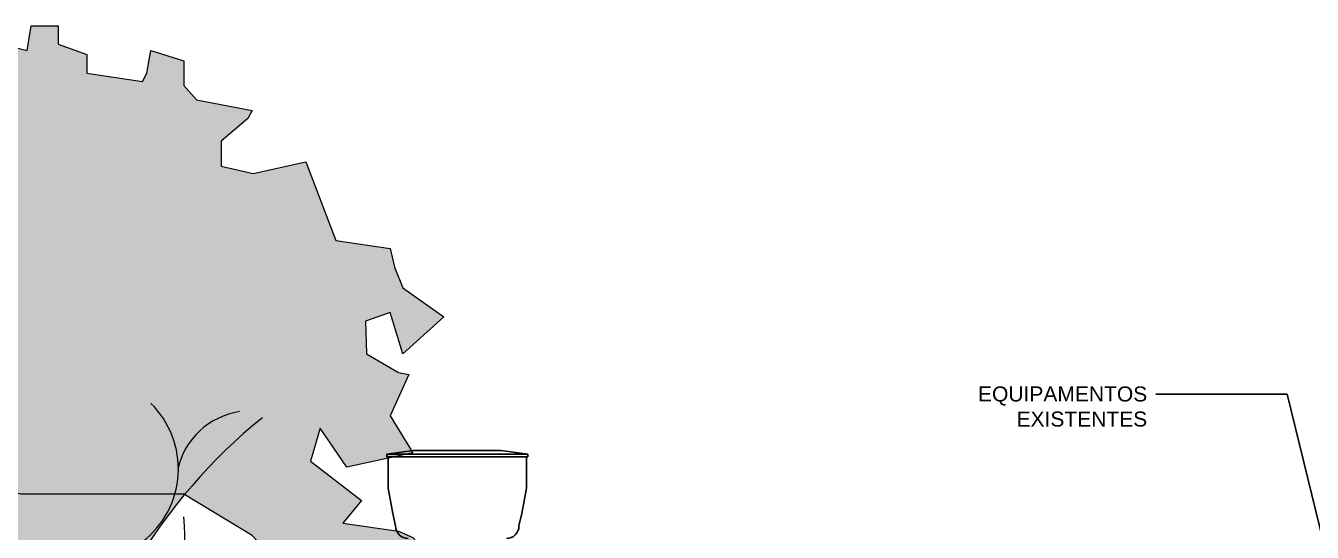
# Model space of a CAD drawing. Header units: metres. Extents: x 2304 to 3408, y 318 to 588.
# Drawn here: x 2800.78 to 2814.47, y 368.4 to 373.79 of the extents above; entities that cross this region are included whole.
import ezdxf
from ezdxf import colors
from ezdxf.entities.mleader import LeaderData, LeaderLine
from ezdxf.math import Vec2, Vec3

# ---------------------------------------------------------------- set-up
doc = ezdxf.new("R2010")
doc.units = ezdxf.units.M
doc.header["$LTSCALE"] = 5.5
doc.header["$MEASUREMENT"] = 0
doc.layers.add('LOUÇAS', color=7, linetype='Continuous')
doc.layers.add('TXT ESPECIFICAÇÕES', color=7, linetype='Continuous')
doc.layers.add('VEGETAÇÃO', color=76, linetype='Continuous', lineweight=5)
doc.styles.get("Standard").update_dxf_attribs({"font": 'arial.ttf'})

# ---------------------------------------------------------------- blocks, each defined once
blk = doc.blocks.new('Arvore 03')
at = {"true_color": 0xb3ff66}
h = blk.add_hatch(dxfattribs=at)
h.set_pattern_fill('DOTS,_O', color=71, scale=50, double=1)
h.set_pattern_definition([(0, (-129.064410199353, -209.7768664857099), (1.5625, 3.125), [0, -3.125])])
h.paths.add_polyline_path([(61.90725368907334, -164.8564839194038, -0.0605155404796672), (96.77739427451428, -139.8781307845028, -0.092116655104748), (84.35227483345275, -169.5720230265578, 0.0905017749878128), (48.90681679077429, -209.7768664857099, 0.3272222479525413), (-51.26787597005731, -87.57735951347809), (-61.93424694670829, -85.21802665034014), (-63.65688685682834, -74.84689842633817), (-92.32875130025786, -72.55598772287159), (-89.70477566460613, -62.06776769004131), (-89.70477566460613, -55.0756210014879), (-117.6938491115288, -69.93393271466084), (-127.3150931089185, -73.43000605893941), (-129.064410199353, -57.69767600969497), (-101.9499952976475, -52.45356599328261), (-101.9499952976476, -35.84721760797038), (-92.32875130025788, -31.4771259276222), (-66.96365348898689, 0.861552506932652), (-78.33421457681108, 18.34191922831269), (-95.82738548112684, 18.34191922831269), (-92.32875130025786, 21.83799257259125), (-87.95545857417163, 21.83799257259125), (-76.58489748637658, 25.33406591686617), (-66.96365348898689, 25.33406591686617), (-54.06579876161413, 28.02399411103397), (-51.21979967507649, 40.19237763004094), (-29.35333604467451, 40.19237763004094), (-34.33460244719754, 47.26885731497168), (-35.47594586119522, 58.54676268749063), (-31.10265313510895, 59.42078102356208), (-16.46207839113777, 58.52091523926356), (-13.60948223076412, 63.79087270390482), (-13.60948223076411, 71.65703772852976), (20.68664092864492, 70.69997200828948), (16.12890830659305, 83.01927609742424), (13.50493267094135, 88.26338611384017), (21.37685957789654, 87.38936777777235), (31.87276212047436, 84.76731276956345), (33.62207921090885, 95.25553280239365), (44.99264029873302, 95.25553280239365), (44.99264029873302, 87.38936777777235), (57.23785993177444, 83.01927609742415), (57.23785993177444, 75.15311107280468), (80.85364065261092, 71.65703772852977), (82.6029577430454, 75.15311107280466), (84.35227483347988, 84.76731276956343), (98.3468115569558, 80.39722108921887), (98.34681155695579, 69.90900105638863), (103.6418154216662, 63.82261999000185), (127.2105435490957, 59.42078102356208), (125.4612264586613, 55.92470767928355), (114.0906653708371, 46.31050598252295), (114.0906653708371, 35.82228594969638), (127.6812319462309, 32.69899871549836), (149.9516657247441, 37.57032262183384), (162.7035534918832, 4.277145135725732), (185.812666078622, 0.8615525069326324), (187.5619831690564, -7.004612517688667), (191.0606173499254, -15.7447958783814), (208.5537882542412, -27.98105258334908), (191.0606173499254, -43.71338263259165), (185.812666078622, -26.23301591120982), (175.3553490874183, -29.90522172414785), (175.7375395890267, -43.74877442267825), (189.311300259491, -51.57954765721117), (193.6845929855481, -52.45356599328262), (185.812666078622, -69.93393271466086), (195.4339100759826, -85.66626276390525), (167.4448366290599, -91.78439111638909), (156.0742755412357, -75.17804273107684), (152.0423281680269, -89.15802808411172), (173.5674464455806, -105.7686844934942), (165.6955195386254, -115.3828861902548), (189.3113002594909, -118.8789595345315), (195.4339100759826, -121.5010145427386), (208.5537882542413, -136.3593262559116), (222.5483249777172, -143.3514729444651), (198.9325442568515, -146.8475462887436), (177.9407391716668, -138.9813812641205), (140.3304217273544, -134.611289583776), (127.2105435490957, -120.6269962066708), (98.6099270606293, -103.3059767067622, 0.07767676903262555)])
blk.add_lwpolyline([(33.62207921090885, 95.25553280239365), (44.99264029873302, 95.25553280239365), (44.99264029873302, 87.38936777777235), (57.23785993177444, 83.01927609742415), (57.23785993177444, 75.15311107280468), (80.85364065261092, 71.65703772852976), (82.60295774304541, 75.15311107280468), (84.3522748334799, 84.76731276956343), (98.3468115569558, 80.39722108921887), (98.3468115569558, 69.90900105638866), (103.6418154216663, 63.82261999000184), (127.2105435490957, 59.42078102356209), (125.4612264586613, 55.92470767928353), (114.0906653708371, 46.31050598252295), (114.0906653708371, 35.82228594969638), (127.6812319462188, 32.69899871550115), (127.6812319462188, 32.69899871549569), (149.9516657247441, 37.57032262183384), (162.7035534918832, 4.277145135725732), (185.812666078622, 0.8615525069326395), (187.5619831690565, -7.004612517688656), (191.0606173499255, -15.74479587838141), (208.5537882542412, -27.98105258334908), (191.0606173499255, -43.71338263259167), (185.812666078622, -26.2330159112098), (175.3553490874183, -29.90522172414785), (175.7375395890267, -43.74877442267825), (189.311300259491, -51.57954765721115), (193.6845929855481, -52.45356599328261), (185.812666078622, -69.93393271466084), (195.4339100759826, -85.66626276390525), (167.4448366290599, -91.78439111638909), (156.0742755412357, -75.17804273107686), (152.0423281680269, -89.15802808411172), (173.5674464455806, -105.7686844934942), (165.6955195386254, -115.3828861902548), (189.311300259491, -118.8789595345315), (195.4339100759826, -121.5010145427386), (208.5537882542412, -136.3593262559116), (222.5483249777171, -143.3514729444651), (198.9325442568515, -146.8475462887436), (177.9407391716668, -138.9813812641205), (140.3304217273544, -134.6112895837759), (127.2105435490957, -120.6269962066708), (98.3468115569558, -103.1466294852889), (29.24878648485173, -103.1466294852889), (8.25698139963788, -97.90251946887292), (8.25698139963788, -95.28046446066583), (8.25698139963788, -80.42215274749287), (-7.486872414272511, -80.42215274749287), (-11.86016514032963, -90.91037278032127), (-51.26787597005023, -87.57735951347968), (-61.9342469467083, -85.21802665034011), (-63.65688685682835, -74.84689842633816), (-63.65688685682835, -74.84689842633816), (-92.32875130025786, -72.55598772287158), (-89.70477566460613, -62.06776769004136), (-89.70477566460613, -55.07562100148789), (-117.6938491115288, -69.93393271466084), (-127.3150931089185, -73.4300060589394), (-129.064410199353, -57.69767600969499), (-101.9499952976475, -52.45356599328261), (-101.9499952976475, -35.84721760797038), (-92.32875130025786, -31.47712592762218), (-66.96365348898689, 0.8615525069326395), (-78.33421457681106, 18.34191922831269), (-95.82738548112684, 18.34191922831269), (-92.32875130025786, 21.83799257259125), (-87.95545857417164, 21.83799257259125), (-76.58489748637658, 25.33406591686617), (-66.96365348898689, 25.33406591686617), (-54.06579876161413, 28.02399411103397), (-51.2197996750765, 40.19237763004094), (-29.35333604467451, 40.19237763004094), (-34.33460244719754, 47.26885731497168), (-35.47594586119521, 58.54676268749063), (-31.10265313510899, 59.42078102356209), (-16.46207839113777, 58.52091523926356), (-13.60948223076412, 63.79087270390482), (-13.60948223076412, 71.65703772852976), (20.68664092864492, 70.69997200828948), (16.12890830659308, 83.01927609742415), (13.50493267094134, 88.26338611384017), (21.37685957789654, 87.38936777777235), (31.87276212047436, 84.76731276956343)], close=True)
at = {"const_width": 3.000000000000001}
blk.add_lwpolyline([(48.90681679078261, -209.7768664856903), (48.90681679078261, -323.9385994298718)], dxfattribs=at)
at = {"color": 8}
for centre, radius, start, end in [((57.08671776749543, -92.44496350281406), 38.9070487598197, 307.6520159013965, 45.50981435606845), ((126.675472524832, -99.54267495973545), 31.70897072258629, 98.54749741664394, 167.4607820846875), ((58.7731366144435, -100.52457447708), 50.99776517651816, 146.7407870615345, 213.2592129384655), ((182.1542585084389, -295.8942481171562), 177.8489185066197, 107.9950465920941, 132.2886325358112)]:
    blk.add_arc(centre, radius, start, end, dxfattribs=at)
for centre, radius, start, end in [((277.1615121964714, -251.4947814404022), 232.0357524238599, 128.8580655468212, 169.6424198905131), ((-84.54517611046322, -217.0164055160221), 133.648214857825, 3.105152972775388, 75.58214404800698), ((10.66091996102477, -121.2900635858623), 88.09973547274177, 326.7675183147936, 5.555699506677755), ((-69.78511812264333, -307.5793975058241), 171.7132355102409, 48.83425200982293, 79.06953016921801), ((176.7808186145849, -286.7861850974296), 149.2722194364285, 103.442442740189, 148.9424670729511)]:
    blk.add_arc(centre, radius, start, end)

msp = doc.modelspace()

# ---------------------------------------------------------------- linework, layer by layer
at = {"layer": 'LOUÇAS', "linetype": 'Continuous'}
for p, q in [((2804.62165665503, 369.2300996641446), (2804.90290665503, 369.2702782355732)), ((2804.62165665503, 369.2300996641446), (2806.12165665503, 369.2300996641446)), ((2804.62165665503, 369.2300996641446), (2804.62165665503, 369.2033139498589)), ((2804.62165665503, 369.2033139498589), (2806.12165665503, 369.2033139498589)), ((2804.635049512173, 369.2033139498589), (2804.635049512173, 368.8684925212874)), ((2804.90290665503, 369.2702782355732), (2805.84040665503, 369.2702782355732)), ((2805.84040665503, 369.2702782355732), (2806.12165665503, 369.2300996641446)), ((2806.108263797888, 369.2033139498589), (2806.108263797888, 368.8684925212874)), ((2806.12165665503, 369.2300996641446), (2806.12165665503, 369.2033139498589)), ((2804.635049512173, 368.8684925212874), (2804.68540665503, 368.6006353784302)), ((2806.05790665503, 368.6006353784302), (2806.108263797888, 368.8684925212874)), ((2804.68540665503, 368.6006353784302), (2804.71540665503, 368.4667068070017)), ((2806.05790665503, 368.6006353784302), (2806.02790665503, 368.4667068070017))]:
    msp.add_line(p, q, dxfattribs=at)
for centre, start, end in [((2804.849335226459, 368.4667068070017), 180, 270), ((2805.893978083602, 368.4667068070017), 270, 0)]:
    msp.add_arc(centre, 0.1339285714285845, start, end, dxfattribs=at)

# ---------------------------------------------------------------- block references
at = {"layer": 'VEGETAÇÃO', "xscale": 0.02511318897637808, "yscale": 0.02511318897637808, "zscale": 0.02511318897637808}
msp.add_blockref('Arvore 03', (2799.992411610319, 371.395340038369), dxfattribs=at)

# ---------------------------------------------------------------- leaders
at = {"layer": 'TXT ESPECIFICAÇÕES', "ltscale": 0.05}
ml = msp.add_multileader_mtext('Standard', dxfattribs=at)
ml.set_content('EQUIPAMENTOS\\PEXISTENTES', color=256)
ml.set_leader_properties()
ml.build(insert=Vec2(0, 0))
ml.multileader.update_dxf_attribs({"dogleg_length": 0.36, "arrow_head_size": 0.15})
ctx = ml.context
ctx.base_point, ctx.char_height, ctx.arrow_head_size, ctx.landing_gap_size, ctx.plane_origin, ctx.plane_x_axis, ctx.plane_y_axis = Vec3(2810.853705512497, 369.8694653379195), 0.16, 0.15, 0.09, Vec3(2813.985265806109, 363.2374289500502), Vec3(1, 2.449293598294706e-16), Vec3(-2.449293598294706e-16, 1)
ctx.text_align_type = 2
notes = []
notes.append((ctx, [(1, (1, 1, 0), (2814.203670046443, 369.8694653379195), (-1, -2.449293598294706e-16), 1.398504779512095, [(0, [(2815.182787005306, 365.9027782355731)], 0, [])])]))
ctx.mtext.insert, ctx.mtext.text_direction, ctx.mtext.rotation, ctx.mtext.alignment, ctx.mtext.flow_direction = Vec3(2812.71516526693, 369.9508295943997), Vec3(1, 2.449293598294706e-16), 2.449293598294706e-16, 3, 5
for ctx, leaders in notes:
    for number, flags, end, landing, length, lines in leaders:
        leader = LeaderData()
        leader.index, (leader.has_last_leader_line, leader.has_dogleg_vector, leader.attachment_direction) = number, flags
        leader.last_leader_point, leader.dogleg_vector, leader.dogleg_length = Vec3(end), Vec3(landing), length
        for number, points, colour, breaks in lines:
            line = LeaderLine()
            line.index, line.vertices, line.color, line.breaks = number, Vec3.list(points), colors.encode_raw_color(colour), breaks
            leader.lines.append(line)
        ctx.leaders.append(leader)

doc.saveas('drawing.dxf')
